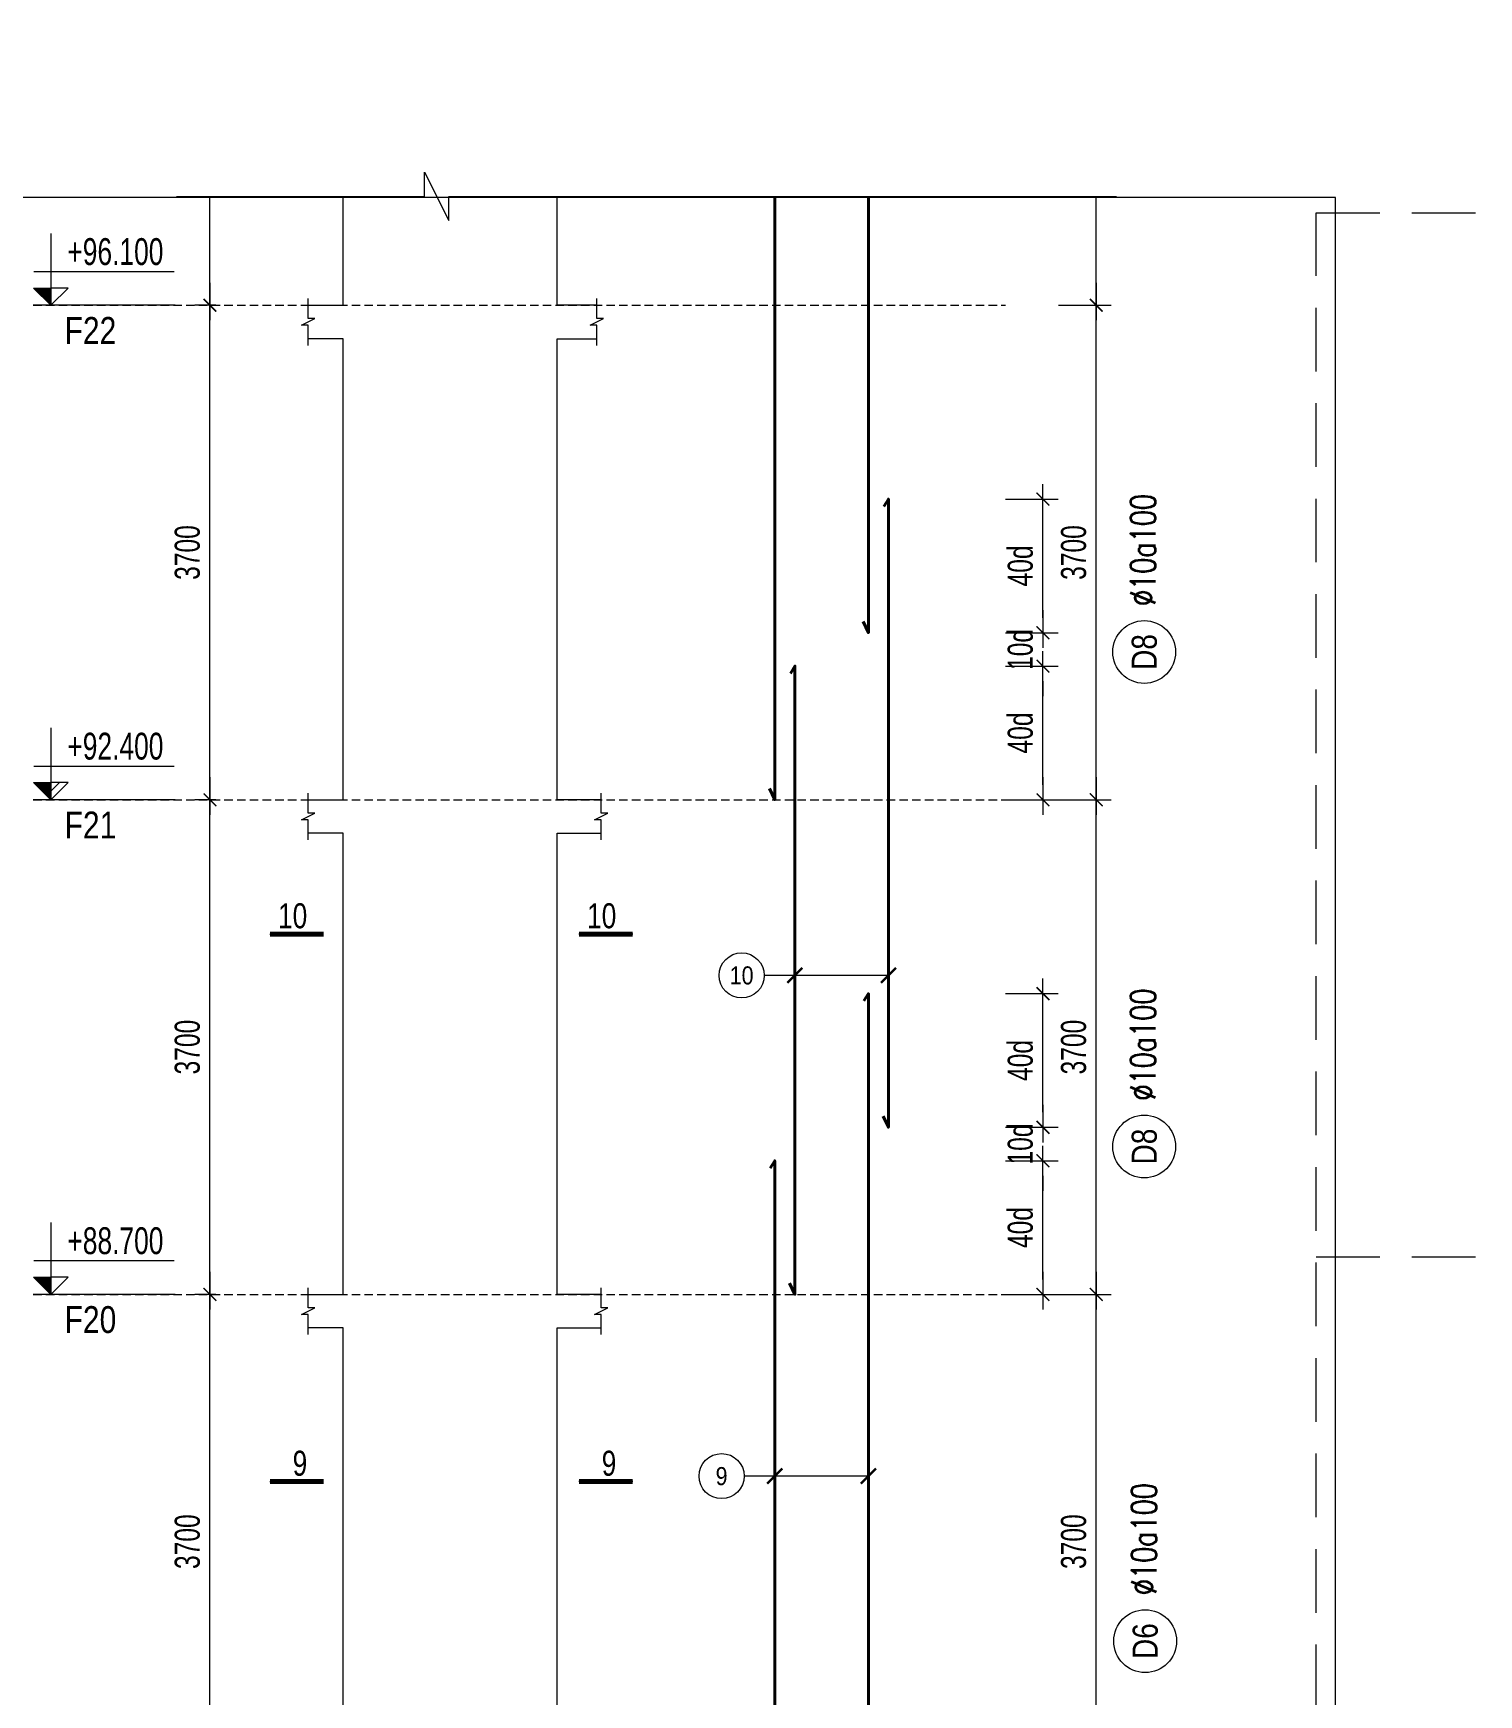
# Model space of a CAD drawing. Header units: millimetres. Extents: x 415878 to 795945, y 85573 to 378758.
# Drawn here: x 580987 to 591797, y 366328 to 378758 of the extents above; entities that cross this region are included whole.
import ezdxf
from ezdxf.enums import TextEntityAlignment as Align
from ezdxf.xclip import XClip

# ---------------------------------------------------------------- set-up
doc = ezdxf.new("R2010")
doc.units = ezdxf.units.MM
doc.linetypes.add('DASHED2', pattern=[9.524999999999999, 6.35, -3.175])
doc.linetypes.add('HIDDEN2', pattern=[4.762499999999999, 3.175, -1.5875])
doc.layers.get('0').update_dxf_attribs({"lineweight": 20})
doc.layers.get('Defpoints').update_dxf_attribs({"color": 151, "lineweight": 9})
for name, color, linetype, lineweight in [('NDC_S_ANNO', 7, 'Continuous', 20), ('NDC_S_CONTINUOUS', 3, 'Continuous', 20), ('NDC_S_DIM', 1, 'Continuous', 15), ('NDC_S_ENG TITLE', 3, 'Continuous', 20), ('NDC_S_HATCH MATERIAL', 8, 'Continuous', 13), ('NDC_S_HIDDEN', 8, 'HIDDEN2', 13), ('NDC_S_LEADER', 1, 'Continuous', 15), ('NDC_S_REBAR NO.', 7, 'Continuous', 20), ('NDC_S_REBAR NO. BOX', 1, 'Continuous', 9), ('NDC_S_STIRRUP', 4, 'Continuous', 40), ('NDC_S_TEXT SYMBOL', 7, 'Continuous', 20), ('NDC_S_VN TEXT', 7, 'Continuous', 20)]:
    doc.layers.add(name, color=color, linetype=linetype, lineweight=lineweight)
doc.styles.add('NDC_ANNO', font='', dxfattribs={"width": 0.8})
doc.styles.add('NDC_ARIAL', font='arial.ttf', dxfattribs={"width": 0.85})
doc.styles.add('NDC_DIM', font='', dxfattribs={"width": 0.75})
doc.styles.add('NDC_ROMANS', font='romans.shx', dxfattribs={"width": 0.7})
doc.styles.add('NDC_VIE TXT', font='arial.ttf', dxfattribs={"width": 0.8})
doc.styles.get('NDC_ANNO').set_extended_font_data('Dotum')
doc.styles.get('NDC_DIM').set_extended_font_data('Dotum')
doc.dimstyles.new('NDC_dim_75', dxfattribs={"dimscale": 75, "dimtxt": 2.5, "dimasz": 1.5, "dimexe": 1.5, "dimexo": 2.5, "dimgap": 1, "dimtad": 1, "dimdec": 0, "dimzin": 0, "dimdsep": 46, "dimtxsty": 'NDC_DIM', "dimblk": 'DIMMARK', "dimcen": 0.09, "dimdle": 1.2, "dimclrd": 1, "dimclre": 1, "dimclrt": 3, "dimadec": 0, "dimazin": 0, "dimtfac": 1, "dimtdec": 0, "dimtix": 1, "dimtofl": 0, "dimtmove": 0, "dimatfit": 3, "dimfxl": 8, "dimfxlon": 1, "dimtolj": 1, "dimtzin": 0, "dimarcsym": 0})

# ---------------------------------------------------------------- blocks, each defined once
blk = doc.blocks.new('*U25')
at = {"layer": 'NDC_S_ANNO', "color": 0, "linetype": 'ByBlock', "lineweight": -2}
blk.add_line((-4.357142640116527, 0.002997111644365447), (1.000000217026004, 0.002999782974066001), dxfattribs=at)
at = {"layer": 'NDC_S_ANNO', "ltscale": 0.005, "const_width": 0.5}
blk.add_lwpolyline([(1.000000217026004, 0.002999782974066001), (-4.357142640116527, 0.002997111644365447)], dxfattribs=at)
at = {"layer": 'NDC_S_TEXT SYMBOL', "linetype": 'ByBlock', "lineweight": -2, "style": 'NDC_ANNO', "width": 0.8}
blk.add_attdef('DETAIL', text='', height=2.5, dxfattribs=at).set_placement((-0.635006858396082, 1.824862175366434), align=Align.MIDDLE_RIGHT)
blk = doc.blocks.new('*U26')
at = {"layer": 'NDC_S_ANNO', "color": 0, "linetype": 'ByBlock', "lineweight": -2}
blk.add_line((1.000000217026004, 0.002997111644368654), (-4.357142640116527, 0.002999782974062794), dxfattribs=at)
at = {"layer": 'NDC_S_ANNO', "ltscale": 0.005, "const_width": 0.5}
blk.add_lwpolyline([(1.000000217026004, 0.002999782974066001), (-4.357142640116527, 0.002997111644365447)], dxfattribs=at)
at = {"layer": 'NDC_S_TEXT SYMBOL', "linetype": 'ByBlock', "lineweight": -2, "style": 'NDC_ANNO', "width": 0.8}
blk.add_attdef('DETAIL', text='', height=2.5, dxfattribs=at).set_placement((-0.635006858396082, 1.824862175366434), align=Align.MIDDLE_RIGHT)
blk = doc.blocks.new('DIMMARK')
at = {"layer": 'NDC_S_DIM', "color": 1}
blk.add_line((-1.5, 0), (1, 0), dxfattribs=at)
at = {"layer": 'NDC_S_DIM', "color": 2, "const_width": 0.1}
blk.add_lwpolyline([(-0.4242640687119285, -0.4242640687119285), (0.4242640687119285, 0.4242640687119285)], dxfattribs=at)
blk = doc.blocks.new('*D827')
at = {"layer": 'Defpoints', "color": 0, "transparency": 16777216}
for p in [(417199.4336846787, 190029.3984995254), (417430.9967218214, 190029.3984995254), (417430.9967218214, 186329.3984995254)]:
    blk.add_point(p, dxfattribs=at)
at = {"layer": 'NDC_S_HATCH MATERIAL', "color": 1, "lineweight": -2, "transparency": 16777216}
for p, q in [((417243.4967218214, 190029.3984995254), (417086.9336846787, 190029.3984995254)), ((417199.4336846787, 186441.8984995254), (417199.4336846787, 189916.8984995254)), ((417243.4967218214, 186329.3984995254), (417086.9336846787, 186329.3984995254))]:
    blk.add_line(p, q, dxfattribs=at)
at = {"layer": 'NDC_S_HATCH MATERIAL', "color": 1, "lineweight": -2, "transparency": 16777216, "xscale": 112.5, "yscale": 112.5, "zscale": 112.5}
for p, rotation in [((417199.4336846787, 190029.3984995254), 90), ((417199.4336846787, 186329.3984995254), 270)]:
    blk.add_blockref('DIMMARK', p, dxfattribs=dict(at, rotation=rotation))
at = {"layer": 'NDC_S_HATCH MATERIAL', "color": 3, "transparency": 16777216, "insert": (417030.6836846786, 188179.3984995254), "char_height": 187.5, "attachment_point": 5, "rotation": 90, "style": 'NDC_DIM'}
blk.add_mtext('\\A1;3700', dxfattribs=at)
blk = doc.blocks.new('*D828')
at = {"layer": 'Defpoints', "color": 0, "transparency": 16777216}
for p in [(417199.4336846789, 193729.3984995254), (417430.9967218214, 193729.3984995254), (417430.9967218214, 190029.3984995254)]:
    blk.add_point(p, dxfattribs=at)
at = {"layer": 'NDC_S_HATCH MATERIAL', "color": 1, "lineweight": -2, "transparency": 16777216}
for p, q in [((417243.4967218214, 193729.3984995254), (417086.9336846789, 193729.3984995254)), ((417199.4336846789, 190141.8984995254), (417199.4336846789, 193616.8984995254)), ((417243.4967218214, 190029.3984995254), (417086.9336846789, 190029.3984995254))]:
    blk.add_line(p, q, dxfattribs=at)
at = {"layer": 'NDC_S_HATCH MATERIAL', "color": 1, "lineweight": -2, "transparency": 16777216, "xscale": 112.5, "yscale": 112.5, "zscale": 112.5}
for p, rotation in [((417199.4336846789, 193729.3984995254), 90), ((417199.4336846789, 190029.3984995254), 270)]:
    blk.add_blockref('DIMMARK', p, dxfattribs=dict(at, rotation=rotation))
at = {"layer": 'NDC_S_HATCH MATERIAL', "color": 3, "transparency": 16777216, "insert": (417030.6836846789, 191879.3984995254), "char_height": 187.5, "attachment_point": 5, "rotation": 90, "style": 'NDC_DIM'}
blk.add_mtext('\\A1;3700', dxfattribs=at)
blk = doc.blocks.new('*D829')
at = {"layer": 'Defpoints', "color": 0, "transparency": 16777216}
for p in [(417199.4336846792, 197429.3984995254), (417430.9967218214, 197429.3984995254), (417430.9967218214, 193729.3984995254)]:
    blk.add_point(p, dxfattribs=at)
at = {"layer": 'NDC_S_HATCH MATERIAL', "color": 1, "lineweight": -2, "transparency": 16777216}
for p, q in [((417243.4967218214, 197429.3984995254), (417086.9336846792, 197429.3984995254)), ((417199.4336846792, 193841.8984995254), (417199.4336846792, 197316.8984995254)), ((417243.4967218214, 193729.3984995254), (417086.9336846792, 193729.3984995254))]:
    blk.add_line(p, q, dxfattribs=at)
at = {"layer": 'NDC_S_HATCH MATERIAL', "color": 1, "lineweight": -2, "transparency": 16777216, "xscale": 112.5, "yscale": 112.5, "zscale": 112.5}
for p, rotation in [((417199.4336846792, 197429.3984995254), 90), ((417199.4336846792, 193729.3984995254), 270)]:
    blk.add_blockref('DIMMARK', p, dxfattribs=dict(at, rotation=rotation))
at = {"layer": 'NDC_S_HATCH MATERIAL', "color": 3, "transparency": 16777216, "insert": (417030.6836846791, 195579.3984995254), "char_height": 187.5, "attachment_point": 5, "rotation": 90, "style": 'NDC_DIM'}
blk.add_mtext('\\A1;3700', dxfattribs=at)
blk = doc.blocks.new('*D830')
at = {"layer": 'Defpoints', "color": 0, "transparency": 16777216}
for p in [(417199.4336846794, 201129.3984995254), (417430.9967218214, 201129.3984995254), (417430.9967218214, 197429.3984995254)]:
    blk.add_point(p, dxfattribs=at)
at = {"layer": 'NDC_S_HATCH MATERIAL', "color": 1, "lineweight": -2, "transparency": 16777216}
for p, q in [((417243.4967218214, 201129.3984995254), (417086.9336846794, 201129.3984995254)), ((417199.4336846794, 197541.8984995254), (417199.4336846794, 201016.8984995254)), ((417243.4967218214, 197429.3984995254), (417086.9336846794, 197429.3984995254))]:
    blk.add_line(p, q, dxfattribs=at)
at = {"layer": 'NDC_S_HATCH MATERIAL', "color": 1, "lineweight": -2, "transparency": 16777216, "xscale": 112.5, "yscale": 112.5, "zscale": 112.5}
for p, rotation in [((417199.4336846794, 201129.3984995254), 90), ((417199.4336846794, 197429.3984995254), 270)]:
    blk.add_blockref('DIMMARK', p, dxfattribs=dict(at, rotation=rotation))
at = {"layer": 'NDC_S_HATCH MATERIAL', "color": 3, "transparency": 16777216, "insert": (417030.6836846793, 199279.3984995254), "char_height": 187.5, "attachment_point": 5, "rotation": 90, "style": 'NDC_DIM'}
blk.add_mtext('\\A1;3700', dxfattribs=at)
blk = doc.blocks.new('*D887')
at = {"layer": 'Defpoints', "color": 0, "transparency": 16777216}
for p in [(419794.5496749418, 191029.3984995251), (423428.6123127712, 191029.3984995251), (419794.5496749418, 190029.3984995253)]:
    blk.add_point(p, dxfattribs=at)
at = {"layer": 'NDC_S_HATCH MATERIAL', "color": 1, "lineweight": -2, "transparency": 16777216}
for p, q in [((423147.3623127712, 191029.3984995251), (423541.1123127712, 191029.3984995251)), ((423428.6123127712, 190141.8984995253), (423428.6123127712, 190916.8984995251)), ((423147.3623127712, 190029.3984995253), (423541.1123127712, 190029.3984995253))]:
    blk.add_line(p, q, dxfattribs=at)
at = {"layer": 'NDC_S_HATCH MATERIAL', "color": 1, "lineweight": -2, "transparency": 16777216, "xscale": 112.5, "yscale": 112.5, "zscale": 112.5}
for p, rotation in [((423428.6123127712, 191029.3984995251), 90), ((423428.6123127712, 190029.3984995253), 270)]:
    blk.add_blockref('DIMMARK', p, dxfattribs=dict(at, rotation=rotation))
at = {"layer": 'NDC_S_HATCH MATERIAL', "color": 3, "transparency": 16777216, "insert": (423259.8623127711, 190529.3984995252), "char_height": 187.5, "attachment_point": 5, "rotation": 90, "style": 'NDC_DIM'}
blk.add_mtext('\\A1;\\A1;40d', dxfattribs=at)
blk = doc.blocks.new('*D888')
at = {"layer": 'Defpoints', "color": 0, "transparency": 16777216}
for p in [(419794.5496749418, 191279.3984995251), (423428.6123127717, 191279.3984995251), (419794.5496749418, 191029.3984995251)]:
    blk.add_point(p, dxfattribs=at)
at = {"layer": 'NDC_S_HATCH MATERIAL', "color": 1, "lineweight": -2, "transparency": 16777216}
for p, q in [((423428.6123127717, 191391.8984995251), (423428.6123127717, 191504.3984995251)), ((423147.3623127717, 191279.3984995251), (423541.1123127717, 191279.3984995251)), ((423147.3623127717, 191029.3984995251), (423541.1123127717, 191029.3984995251)), ((423428.6123127717, 190916.8984995251), (423428.6123127717, 190804.3984995251))]:
    blk.add_line(p, q, dxfattribs=at)
at = {"layer": 'NDC_S_HATCH MATERIAL', "color": 1, "lineweight": -2, "transparency": 16777216, "xscale": 112.5, "yscale": 112.5, "zscale": 112.5}
for p, rotation in [((423428.6123127717, 191279.3984995251), 270), ((423428.6123127717, 191029.3984995251), 90)]:
    blk.add_blockref('DIMMARK', p, dxfattribs=dict(at, rotation=rotation))
at = {"layer": 'NDC_S_HATCH MATERIAL', "color": 3, "transparency": 16777216, "insert": (423259.8623127716, 191154.3984995252), "char_height": 187.5, "attachment_point": 5, "rotation": 90, "style": 'NDC_DIM'}
blk.add_mtext('\\A1;\\A1;10d', dxfattribs=at)
blk = doc.blocks.new('*D889')
at = {"layer": 'Defpoints', "color": 0, "transparency": 16777216}
for p in [(419794.5496749418, 192279.3984995251), (423428.6123127721, 192279.3984995251), (419794.5496749418, 191279.3984995251)]:
    blk.add_point(p, dxfattribs=at)
at = {"layer": 'NDC_S_HATCH MATERIAL', "color": 1, "lineweight": -2, "transparency": 16777216}
for p, q in [((423147.3623127721, 192279.3984995251), (423541.1123127721, 192279.3984995251)), ((423428.6123127721, 191391.8984995251), (423428.6123127721, 192166.8984995251)), ((423147.3623127721, 191279.3984995251), (423541.1123127721, 191279.3984995251))]:
    blk.add_line(p, q, dxfattribs=at)
at = {"layer": 'NDC_S_HATCH MATERIAL', "color": 1, "lineweight": -2, "transparency": 16777216, "xscale": 112.5, "yscale": 112.5, "zscale": 112.5}
for p, rotation in [((423428.6123127721, 192279.3984995251), 90), ((423428.6123127721, 191279.3984995251), 270)]:
    blk.add_blockref('DIMMARK', p, dxfattribs=dict(at, rotation=rotation))
at = {"layer": 'NDC_S_HATCH MATERIAL', "color": 3, "transparency": 16777216, "insert": (423259.8623127721, 191779.3984995251), "char_height": 187.5, "attachment_point": 5, "rotation": 90, "style": 'NDC_DIM'}
blk.add_mtext('\\A1;\\A1;40d', dxfattribs=at)
blk = doc.blocks.new('*D890')
at = {"layer": 'Defpoints', "color": 0, "transparency": 16777216}
for p in [(419794.5496749418, 194729.3984995253), (423428.6123127725, 194729.3984995253), (419794.5496749418, 193729.3984995255)]:
    blk.add_point(p, dxfattribs=at)
at = {"layer": 'NDC_S_HATCH MATERIAL', "color": 1, "lineweight": -2, "transparency": 16777216}
for p, q in [((423147.3623127725, 194729.3984995253), (423541.1123127725, 194729.3984995253)), ((423428.6123127725, 193841.8984995255), (423428.6123127725, 194616.8984995253)), ((423147.3623127725, 193729.3984995255), (423541.1123127725, 193729.3984995255))]:
    blk.add_line(p, q, dxfattribs=at)
at = {"layer": 'NDC_S_HATCH MATERIAL', "color": 1, "lineweight": -2, "transparency": 16777216, "xscale": 112.5, "yscale": 112.5, "zscale": 112.5}
for p, rotation in [((423428.6123127725, 194729.3984995253), 90), ((423428.6123127725, 193729.3984995255), 270)]:
    blk.add_blockref('DIMMARK', p, dxfattribs=dict(at, rotation=rotation))
at = {"layer": 'NDC_S_HATCH MATERIAL', "color": 3, "transparency": 16777216, "insert": (423259.8623127724, 194229.3984995255), "char_height": 187.5, "attachment_point": 5, "rotation": 90, "style": 'NDC_DIM'}
blk.add_mtext('\\A1;\\A1;40d', dxfattribs=at)
blk = doc.blocks.new('*D891')
at = {"layer": 'Defpoints', "color": 0, "transparency": 16777216}
for p in [(419794.5496749418, 194979.3984995253), (423428.612312773, 194979.3984995253), (419794.5496749418, 194729.3984995253)]:
    blk.add_point(p, dxfattribs=at)
at = {"layer": 'NDC_S_HATCH MATERIAL', "color": 1, "lineweight": -2, "transparency": 16777216}
for p, q in [((423428.612312773, 195091.8984995253), (423428.612312773, 195204.3984995253)), ((423147.362312773, 194979.3984995253), (423541.112312773, 194979.3984995253)), ((423147.362312773, 194729.3984995253), (423541.112312773, 194729.3984995253)), ((423428.612312773, 194616.8984995253), (423428.612312773, 194504.3984995253))]:
    blk.add_line(p, q, dxfattribs=at)
at = {"layer": 'NDC_S_HATCH MATERIAL', "color": 1, "lineweight": -2, "transparency": 16777216, "xscale": 112.5, "yscale": 112.5, "zscale": 112.5}
for p, rotation in [((423428.612312773, 194979.3984995253), 270), ((423428.612312773, 194729.3984995253), 90)]:
    blk.add_blockref('DIMMARK', p, dxfattribs=dict(at, rotation=rotation))
at = {"layer": 'NDC_S_HATCH MATERIAL', "color": 3, "transparency": 16777216, "insert": (423259.8623127729, 194854.3984995254), "char_height": 187.5, "attachment_point": 5, "rotation": 90, "style": 'NDC_DIM'}
blk.add_mtext('\\A1;\\A1;10d', dxfattribs=at)
blk = doc.blocks.new('*D892')
at = {"layer": 'Defpoints', "color": 0, "transparency": 16777216}
for p in [(419794.5496749418, 195979.3984995253), (423428.6123127734, 195979.3984995253), (419794.5496749418, 194979.3984995253)]:
    blk.add_point(p, dxfattribs=at)
at = {"layer": 'NDC_S_HATCH MATERIAL', "color": 1, "lineweight": -2, "transparency": 16777216}
for p, q in [((423147.3623127734, 195979.3984995253), (423541.1123127734, 195979.3984995253)), ((423428.6123127734, 195091.8984995253), (423428.6123127734, 195866.8984995253)), ((423147.3623127734, 194979.3984995253), (423541.1123127734, 194979.3984995253))]:
    blk.add_line(p, q, dxfattribs=at)
at = {"layer": 'NDC_S_HATCH MATERIAL', "color": 1, "lineweight": -2, "transparency": 16777216, "xscale": 112.5, "yscale": 112.5, "zscale": 112.5}
for p, rotation in [((423428.6123127734, 195979.3984995253), 90), ((423428.6123127734, 194979.3984995253), 270)]:
    blk.add_blockref('DIMMARK', p, dxfattribs=dict(at, rotation=rotation))
at = {"layer": 'NDC_S_HATCH MATERIAL', "color": 3, "transparency": 16777216, "insert": (423259.8623127734, 195479.3984995254), "char_height": 187.5, "attachment_point": 5, "rotation": 90, "style": 'NDC_DIM'}
blk.add_mtext('\\A1;\\A1;40d', dxfattribs=at)
blk = doc.blocks.new('*D941')
at = {"layer": 'Defpoints', "color": 0, "transparency": 16777216}
for p in [(419794.5496749418, 190029.3984995254), (423826.994722292, 190029.3984995254), (419794.5496749418, 186329.3984995254)]:
    blk.add_point(p, dxfattribs=at)
at = {"layer": 'NDC_S_VN TEXT', "color": 1, "lineweight": -2, "transparency": 16777216}
for p, q in [((423545.744722292, 190029.3984995254), (423939.494722292, 190029.3984995254)), ((423826.994722292, 186441.8984995254), (423826.994722292, 189916.8984995254)), ((423545.744722292, 186329.3984995254), (423939.494722292, 186329.3984995254))]:
    blk.add_line(p, q, dxfattribs=at)
at = {"layer": 'NDC_S_VN TEXT', "color": 1, "lineweight": -2, "transparency": 16777216, "xscale": 112.5, "yscale": 112.5, "zscale": 112.5}
for p, rotation in [((423826.994722292, 190029.3984995254), 90), ((423826.994722292, 186329.3984995254), 270)]:
    blk.add_blockref('DIMMARK', p, dxfattribs=dict(at, rotation=rotation))
at = {"layer": 'NDC_S_VN TEXT', "color": 3, "transparency": 16777216, "insert": (423658.2447222919, 188179.3984995255), "char_height": 187.5, "attachment_point": 5, "rotation": 90, "style": 'NDC_DIM'}
blk.add_mtext('\\A1;3700', dxfattribs=at)
blk = doc.blocks.new('*D942')
at = {"layer": 'Defpoints', "color": 0, "transparency": 16777216}
for p in [(419794.5496749418, 193729.3984995254), (423826.9947222922, 193729.3984995254), (419794.5496749418, 190029.3984995254)]:
    blk.add_point(p, dxfattribs=at)
at = {"layer": 'NDC_S_VN TEXT', "color": 1, "lineweight": -2, "transparency": 16777216}
for p, q in [((423545.7447222922, 193729.3984995254), (423939.4947222922, 193729.3984995254)), ((423826.9947222922, 190141.8984995254), (423826.9947222922, 193616.8984995254)), ((423545.7447222922, 190029.3984995254), (423939.4947222922, 190029.3984995254))]:
    blk.add_line(p, q, dxfattribs=at)
at = {"layer": 'NDC_S_VN TEXT', "color": 1, "lineweight": -2, "transparency": 16777216, "xscale": 112.5, "yscale": 112.5, "zscale": 112.5}
for p, rotation in [((423826.9947222922, 193729.3984995254), 90), ((423826.9947222922, 190029.3984995254), 270)]:
    blk.add_blockref('DIMMARK', p, dxfattribs=dict(at, rotation=rotation))
at = {"layer": 'NDC_S_VN TEXT', "color": 3, "transparency": 16777216, "insert": (423658.2447222922, 191879.3984995255), "char_height": 187.5, "attachment_point": 5, "rotation": 90, "style": 'NDC_DIM'}
blk.add_mtext('\\A1;3700', dxfattribs=at)
blk = doc.blocks.new('*D943')
at = {"layer": 'Defpoints', "color": 0, "transparency": 16777216}
for p in [(419794.5496749418, 197429.3984995258), (423826.9947222925, 197429.3984995258), (419794.5496749418, 193729.3984995254)]:
    blk.add_point(p, dxfattribs=at)
at = {"layer": 'NDC_S_VN TEXT', "color": 1, "lineweight": -2, "transparency": 16777216}
for p, q in [((423545.7447222925, 197429.3984995258), (423939.4947222925, 197429.3984995258)), ((423826.9947222925, 193841.8984995254), (423826.9947222925, 197316.8984995258)), ((423545.7447222925, 193729.3984995254), (423939.4947222925, 193729.3984995254))]:
    blk.add_line(p, q, dxfattribs=at)
at = {"layer": 'NDC_S_VN TEXT', "color": 1, "lineweight": -2, "transparency": 16777216, "xscale": 112.5, "yscale": 112.5, "zscale": 112.5}
for p, rotation in [((423826.9947222925, 197429.3984995258), 90), ((423826.9947222925, 193729.3984995254), 270)]:
    blk.add_blockref('DIMMARK', p, dxfattribs=dict(at, rotation=rotation))
at = {"layer": 'NDC_S_VN TEXT', "color": 3, "transparency": 16777216, "insert": (423658.2447222924, 195579.3984995256), "char_height": 187.5, "attachment_point": 5, "rotation": 90, "style": 'NDC_DIM'}
blk.add_mtext('\\A1;3700', dxfattribs=at)
blk = doc.blocks.new('*D944')
at = {"layer": 'Defpoints', "color": 0, "transparency": 16777216}
for p in [(419794.5496749418, 201129.3984995254), (423826.9947222927, 201129.3984995254), (419794.5496749418, 197429.3984995258)]:
    blk.add_point(p, dxfattribs=at)
at = {"layer": 'NDC_S_VN TEXT', "color": 1, "lineweight": -2, "transparency": 16777216}
for p, q in [((423545.7447222927, 201129.3984995254), (423939.4947222927, 201129.3984995254)), ((423826.9947222927, 197541.8984995258), (423826.9947222927, 201016.8984995254)), ((423545.7447222927, 197429.3984995258), (423939.4947222927, 197429.3984995258))]:
    blk.add_line(p, q, dxfattribs=at)
at = {"layer": 'NDC_S_VN TEXT', "color": 1, "lineweight": -2, "transparency": 16777216, "xscale": 112.5, "yscale": 112.5, "zscale": 112.5}
for p, rotation in [((423826.9947222927, 201129.3984995254), 90), ((423826.9947222927, 197429.3984995258), 270)]:
    blk.add_blockref('DIMMARK', p, dxfattribs=dict(at, rotation=rotation))
at = {"layer": 'NDC_S_VN TEXT', "color": 3, "transparency": 16777216, "insert": (423658.2447222926, 199279.3984995256), "char_height": 187.5, "attachment_point": 5, "rotation": 90, "style": 'NDC_DIM'}
blk.add_mtext('\\A1;3700', dxfattribs=at)
blk = doc.blocks.new('CD')
at = {"layer": 'NDC_S_ANNO'}
blk.add_hatch(color=3, dxfattribs=at).paths.add_polyline_path([(5.820766091346741e-10, 159.6954857552046), (-161.2010908627417, 159.6954857552046), (5.820766091346741e-10, -5.529727786779404e-10)])
at = {"layer": 'NDC_S_ANNO', "ltscale": 50}
h = blk.add_hatch(dxfattribs=at)
h.set_pattern_fill('ANSI31', color=256, scale=140.6250541793833, style=0)
h.set_pattern_definition([(45, (5.820766091346741e-10, 0), (-315.7122508925224, 315.7122508925224), [])])
h.paths.add_polyline_path([(5.820766091346741e-10, 159.6954857552046), (5.820766091346741e-10, -5.529727786779404e-10), (161.2010908930097, 159.6954857552046)])
for p, q in [((-159.2704896852956, 314.0833880473947), (1146.947077315999, 314.0833880473947)), ((1156.125648126763, 0), (-163.8695725132129, 0))]:
    blk.add_line(p, q, dxfattribs=at)
for points in [[(5.820766091346741e-10, 669.4950748638657), (5.820766091346741e-10, -5.529727786779404e-10)], [(5.820766091346741e-10, -5.529727786779404e-10), (-161.2010908627417, 159.6954857552046), (5.820766091346741e-10, 159.6954857552046)], [(5.820766091346741e-10, -5.529727786779404e-10), (161.2010908930097, 159.6954857552046), (5.820766091346741e-10, 159.6954857552046)]]:
    blk.add_lwpolyline(points, dxfattribs=at)
at = {"layer": 'NDC_S_TEXT SYMBOL', "color": 3, "style": 'NDC_DIM', "width": 0.7}
blk.add_attdef('COT', (153.9534816145897, 374.6377722059842), '', height=250, dxfattribs=at)
blk = doc.blocks.new('MATDUNGCOTC1')
at = {"layer": 'NDC_S_CONTINUOUS'}
for points in [[(417934.5496749418, 197429.3984995254), (418194.5496749418, 197429.3984995254), (418194.5496749418, 200879.3984995254), (417934.5496749418, 200879.3984995254)], [(420092.4407112087, 197429.3984995254), (419794.5496749418, 197429.3984995254), (419794.5496749418, 200879.3984995254), (420124.5496749418, 200879.3984995254)], [(417934.5496749418, 193729.3984995254), (418194.5496749418, 193729.3984995254), (418194.5496749418, 197179.3984995254), (417934.5496749418, 197179.3984995254)], [(420124.5496749418, 193729.3984995254), (419794.5496749418, 193729.3984995254), (419794.5496749418, 197179.3984995254), (420092.4407112087, 197179.3984995254)], [(417934.5496749418, 190029.3984995254), (418194.5496749418, 190029.3984995254), (418194.5496749418, 193479.3984995254), (417934.5496749418, 193479.3984995254)], [(420124.5496749418, 190029.3984995254), (419794.5496749418, 190029.3984995254), (419794.5496749418, 193479.3984995254), (420124.5496749418, 193479.3984995254)], [(417934.5496749418, 186329.3984995254), (418194.5496749418, 186329.3984995254), (418194.5496749418, 189779.3984995254), (417934.5496749418, 189779.3984995254)], [(420124.5496749418, 186329.3984995254), (419794.5496749418, 186329.3984995254), (419794.5496749418, 189779.3984995254), (420124.5496749418, 189779.3984995254)]]:
    blk.add_lwpolyline(points, dxfattribs=at)
at = {"layer": 'NDC_S_DIM', "ltscale": 40}
for points in [[(417934.5496749418, 197129.3984995254), (417934.5496749418, 197279.3984995254), (417884.5496749418, 197279.3984995254), (417984.5496749418, 197329.3984995254), (417934.5496749418, 197329.3984995254), (417934.5496749418, 197479.3984995254)], [(420092.4407112087, 197129.3984995254), (420092.4407112087, 197279.3984995254), (420042.4407112087, 197279.3984995254), (420142.4407112087, 197329.3984995254), (420092.4407112087, 197329.3984995254), (420092.4407112087, 197479.3984995254)], [(417934.5496749418, 193429.3984995254), (417934.5496749418, 193579.3984995254), (417884.5496749418, 193579.3984995254), (417984.5496749418, 193629.3984995254), (417934.5496749418, 193629.3984995254), (417934.5496749418, 193779.3984995254)], [(420124.5496749418, 193429.3984995254), (420124.5496749418, 193579.3984995254), (420074.5496749418, 193579.3984995254), (420174.5496749418, 193629.3984995254), (420124.5496749418, 193629.3984995254), (420124.5496749418, 193779.3984995254)], [(417934.5496749418, 189729.3984995254), (417934.5496749418, 189879.3984995254), (417884.5496749418, 189879.3984995254), (417984.5496749418, 189929.3984995254), (417934.5496749418, 189929.3984995254), (417934.5496749418, 190079.3984995254)], [(420124.5496749418, 189729.3984995254), (420124.5496749418, 189879.3984995254), (420074.5496749418, 189879.3984995254), (420174.5496749418, 189929.3984995254), (420124.5496749418, 189929.3984995254), (420124.5496749418, 190079.3984995254)]]:
    blk.add_lwpolyline(points, dxfattribs=at)
at = {"layer": 'NDC_S_HATCH MATERIAL', "linetype": 'DASHED2', "ltscale": 10}
for p, q in [((415877.8793179487, 197429.3984995254), (423147.3623127794, 197429.3984995254)), ((415877.8793179487, 193729.3984995254), (423147.3623127794, 193729.3984995254)), ((415877.8793179487, 190029.3984995254), (423147.3623127794, 190029.3984995254))]:
    blk.add_line(p, q, dxfattribs=at)
at = {"layer": 'NDC_S_LEADER', "ltscale": 0.005}
for centre in [(421175.2516528854, 192415.8103833678), (421025.2516528845, 188669.8549743755)]:
    blk.add_circle(centre, 168.749999999483, dxfattribs=at)
at = {"layer": 'NDC_S_REBAR NO. BOX'}
for centre in [(424185.8370340233, 194835.3379536592), (424185.8370340231, 191135.337953659), (424192.7199499729, 187435.337953659)]:
    blk.add_circle(centre, 234.8327636705481, dxfattribs=at)
at = {"layer": 'NDC_S_STIRRUP'}
for points in [[(422083.1867700172, 195062.8430402989), (422123.1867700172, 194979.3984995255), (422123.1867700175, 203379.3984995252), (422089.6509448911, 203324.5513283254)], [(421383.1867700172, 193812.8430402988), (421423.1867700172, 193729.3984995254), (421423.1867700175, 202129.3984995253), (421389.6509448911, 202074.5513283255)], [(422233.1867700131, 191362.843040295), (422273.1867700131, 191279.3984995216), (422273.1867700134, 195979.3984995252), (422239.6509448868, 195924.5513283253)], [(421533.1867700131, 190112.8430402986), (421573.1867700131, 190029.3984995252), (421573.1867700134, 194729.3984995252), (421539.6509448868, 194674.5513283254)], [(422083.1867700122, 183962.8430402951), (422123.1867700122, 183879.3984995217), (422123.1867700124, 192279.3984995252), (422089.6509448859, 192224.5513283253)], [(421383.1867700122, 182712.8430402987), (421423.1867700122, 182629.3984995253), (421423.1867700124, 191029.3984995252), (421389.6509448859, 190974.5513283254)]]:
    blk.add_lwpolyline(points, dxfattribs=at)
at = {"layer": 'NDC_S_DIM'}
ref = blk.add_blockref('CD', (416009.5602244331, 197429.3984995254), dxfattribs=dict(at, xscale=0.8035714285714284, yscale=0.8035714285714284, zscale=0.8035714285714284))
ref.add_attrib('COT', '+96.100', (416133.2728435877, 197730.4467093337), dxfattribs={"layer": '0', "color": 3, "height": 200.8928571428572, "style": 'NDC_DIM', "width": 0.75})
ref = blk.add_blockref('CD', (416009.5602244331, 193729.3984995254), dxfattribs=dict(at, xscale=0.8035714285714284, yscale=0.8035714285714284, zscale=0.8035714285714284))
ref.add_attrib('COT', '+92.400', (416133.2728435877, 194030.4467093337), dxfattribs={"layer": '0', "color": 3, "height": 200.8928571428572, "style": 'NDC_DIM', "width": 0.75})
at = {"layer": 'NDC_S_DIM', "color": 2, "xscale": 75, "yscale": 75, "zscale": 75}
for name, p, values in [('*U25', (417974.5496651757, 192725.0735089355), {'DETAIL': '10'}), ('*U26', (420285.621093747, 192725.0736291453), {'DETAIL': '10'}), ('*U25', (417974.5496651757, 188629.2635092915), {'DETAIL': '9'}), ('*U26', (420285.621093747, 188629.2636295014), {'DETAIL': '9'})]:
    blk.add_blockref(name, p, dxfattribs=at).add_auto_attribs(values)
at = {"layer": 'NDC_S_DIM'}
ref = blk.add_blockref('CD', (416009.5602244331, 190029.3984995254), dxfattribs=dict(at, xscale=0.8035714285714284, yscale=0.8035714285714284, zscale=0.8035714285714284))
ref.add_attrib('COT', '+88.700', (416133.2728435877, 190330.4467093338), dxfattribs={"layer": '0', "color": 3, "height": 200.8928571428572, "style": 'NDC_DIM', "width": 0.75})
at = {"layer": 'NDC_S_ENG TITLE', "ltscale": 3, "style": 'NDC_ROMANS', "width": 0.75}
for p in [(424270.9152393046, 195179.6129162934), (424270.9152393044, 191479.6129162932), (424277.798155254, 187779.6129162932)]:
    blk.add_text('%%C10a100', height=187.5, rotation=90, dxfattribs=at).set_placement(p)
at = {"layer": 'NDC_S_REBAR NO.', "style": 'NDC_ARIAL', "width": 0.8}
for s, p in [('D8', (424185.8370340233, 194835.3379536592)), ('D8', (424185.8370340231, 191135.337953659)), ('D6', (424192.7199499729, 187435.337953659))]:
    blk.add_text(s, height=187.5, rotation=90, dxfattribs=at).set_placement(p, align=Align.MIDDLE_CENTER)
at = {"layer": 'NDC_S_VN TEXT', "style": 'NDC_VIE TXT', "width": 0.8}
for s, p in [('F22', (416112.2991454075, 197240.9813457644)), ('F21', (416112.2991454075, 193540.9813457644)), ('F20', (416112.2991454075, 189840.9813457644))]:
    blk.add_text(s, height=200.8928571428571, dxfattribs=at).set_placement(p, align=Align.MIDDLE_LEFT)
at = {"layer": 'NDC_S_VN TEXT', "style": 'NDC_ARIAL', "width": 0.85}
for s, p in [('10', (421175.2516528854, 192415.8103833678)), ('9', (421025.2516528845, 188669.8549743755))]:
    blk.add_text(s, height=134.9999999995864, dxfattribs=at).set_placement(p, align=Align.MIDDLE_CENTER)
at = {"layer": 'NDC_S_HATCH MATERIAL'}
for base, p1, p2, picture, middle in [((417199.4336846794, 201129.3984995254), (417430.9967218214, 197429.3984995254), (417430.9967218214, 201129.3984995254), '*D830', (417030.6836846793, 199279.3984995254)), ((417199.4336846792, 197429.3984995254), (417430.9967218214, 193729.3984995254), (417430.9967218214, 197429.3984995254), '*D829', (417030.6836846791, 195579.3984995254)), ((417199.4336846789, 193729.3984995254), (417430.9967218214, 190029.3984995254), (417430.9967218214, 193729.3984995254), '*D828', (417030.6836846789, 191879.3984995254)), ((417199.4336846787, 190029.3984995254), (417430.9967218214, 186329.3984995254), (417430.9967218214, 190029.3984995254), '*D827', (417030.6836846786, 188179.3984995254))]:
    dim = blk.add_linear_dim(base=base, p1=p1, p2=p2, angle=90, dimstyle='NDC_dim_75', override={"dimtmove": 1}, dxfattribs=at)
    dim.commit()
    dim.dimension.update_dxf_attribs({"geometry": picture, "text_midpoint": middle})
for base, p1, p2, text, picture, middle in [((423428.6123127734, 195979.3984995253), (419794.5496749418, 194979.3984995253), (419794.5496749418, 195979.3984995253), '\\A1;40d', '*D892', (423259.8623127734, 195479.3984995254)), ((423428.612312773, 194979.3984995253), (419794.5496749418, 194729.3984995253), (419794.5496749418, 194979.3984995253), '\\A1;10d', '*D891', (423259.8623127729, 194854.3984995254)), ((423428.6123127725, 194729.3984995253), (419794.5496749418, 193729.3984995255), (419794.5496749418, 194729.3984995253), '\\A1;40d', '*D890', (423259.8623127724, 194229.3984995255)), ((423428.6123127721, 192279.3984995251), (419794.5496749418, 191279.3984995251), (419794.5496749418, 192279.3984995251), '\\A1;40d', '*D889', (423259.8623127721, 191779.3984995251)), ((423428.6123127717, 191279.3984995251), (419794.5496749418, 191029.3984995251), (419794.5496749418, 191279.3984995251), '\\A1;10d', '*D888', (423259.8623127716, 191154.3984995252)), ((423428.6123127712, 191029.3984995251), (419794.5496749418, 190029.3984995253), (419794.5496749418, 191029.3984995251), '\\A1;40d', '*D887', (423259.8623127711, 190529.3984995252))]:
    dim = blk.add_linear_dim(base=base, p1=p1, p2=p2, angle=90, text=text, dimstyle='NDC_dim_75', override={"dimtmove": 1, "dimfxl": 3.75}, dxfattribs=at)
    dim.commit()
    dim.dimension.update_dxf_attribs({"geometry": picture, "text_midpoint": middle})
at = {"layer": 'NDC_S_VN TEXT'}
for base, p1, p2, picture, middle in [((423826.9947222927, 201129.3984995254), (419794.5496749418, 197429.3984995258), (419794.5496749418, 201129.3984995254), '*D944', (423658.2447222926, 199279.3984995256)), ((423826.9947222925, 197429.3984995258), (419794.5496749418, 193729.3984995254), (419794.5496749418, 197429.3984995258), '*D943', (423658.2447222924, 195579.3984995256)), ((423826.9947222922, 193729.3984995254), (419794.5496749418, 190029.3984995254), (419794.5496749418, 193729.3984995254), '*D942', (423658.2447222922, 191879.3984995255)), ((423826.994722292, 190029.3984995254), (419794.5496749418, 186329.3984995254), (419794.5496749418, 190029.3984995254), '*D941', (423658.2447222919, 188179.3984995255))]:
    dim = blk.add_linear_dim(base=base, p1=p1, p2=p2, angle=90, dimstyle='NDC_dim_75', override={"dimtmove": 1, "dimfxl": 3.75}, dxfattribs=at)
    dim.commit()
    dim.dimension.update_dxf_attribs({"geometry": picture, "text_midpoint": middle})
for points in [[(422273.1867700131, 192415.8103833678), (421344.0016528849, 192415.8103833678)], [(421573.1867700132, 192415.8103833678), (421344.0016528849, 192415.8103833678)], [(422123.1867700122, 188669.8549743755), (421194.001652884, 188669.8549743755)], [(421423.1867700123, 188669.8549743755), (421194.001652884, 188669.8549743755)]]:
    blk.add_leader(points, dimstyle='NDC_dim_75', override={"dimtmove": 1, "dimldrblk": 'ARCHTICK', "dimfxl": 3.75}, dxfattribs=at)

msp = doc.modelspace()

# ---------------------------------------------------------------- linework, layer by layer
at = {"layer": 'NDC_S_HIDDEN', "ltscale": 150}
msp.add_line((590581.5398093192, 369604.6513605962), (609948.6039568447, 369604.6513605962), dxfattribs=at)
msp.add_lwpolyline([(590581.5398093192, 377414.0991447406), (609948.6039568447, 377414.0991447406), (609948.6039568447, 338366.8602240187), (590581.5398093192, 338366.8602240187)], close=True, dxfattribs=at)
at = {"layer": 'NDC_S_LEADER', "ltscale": 40, "elevation": -3.9174666e-09}
msp.add_lwpolyline([(582057.671967518, 377537.8953949356), (583913.9765276522, 377537.8953949356), (583913.9765276522, 377717.8953949356), (584093.9765276522, 377357.8953949356), (584093.9765276522, 377537.8953949356), (589086.9954227447, 377537.8953949356)], dxfattribs=at)

# ---------------------------------------------------------------- block references
at = {"layer": 'NDC_S_VN TEXT'}
ref = msp.add_blockref('MATDUNGCOTC1', (165109.4268527105, 179293.864708507, -3.9174666e-09), dxfattribs=at)
XClip(ref).set_block_clipping_path([(415336.672369767, 159639.06628718934), (425616.04146514693, 198234.76478161733)])

doc.saveas('drawing.dxf')
